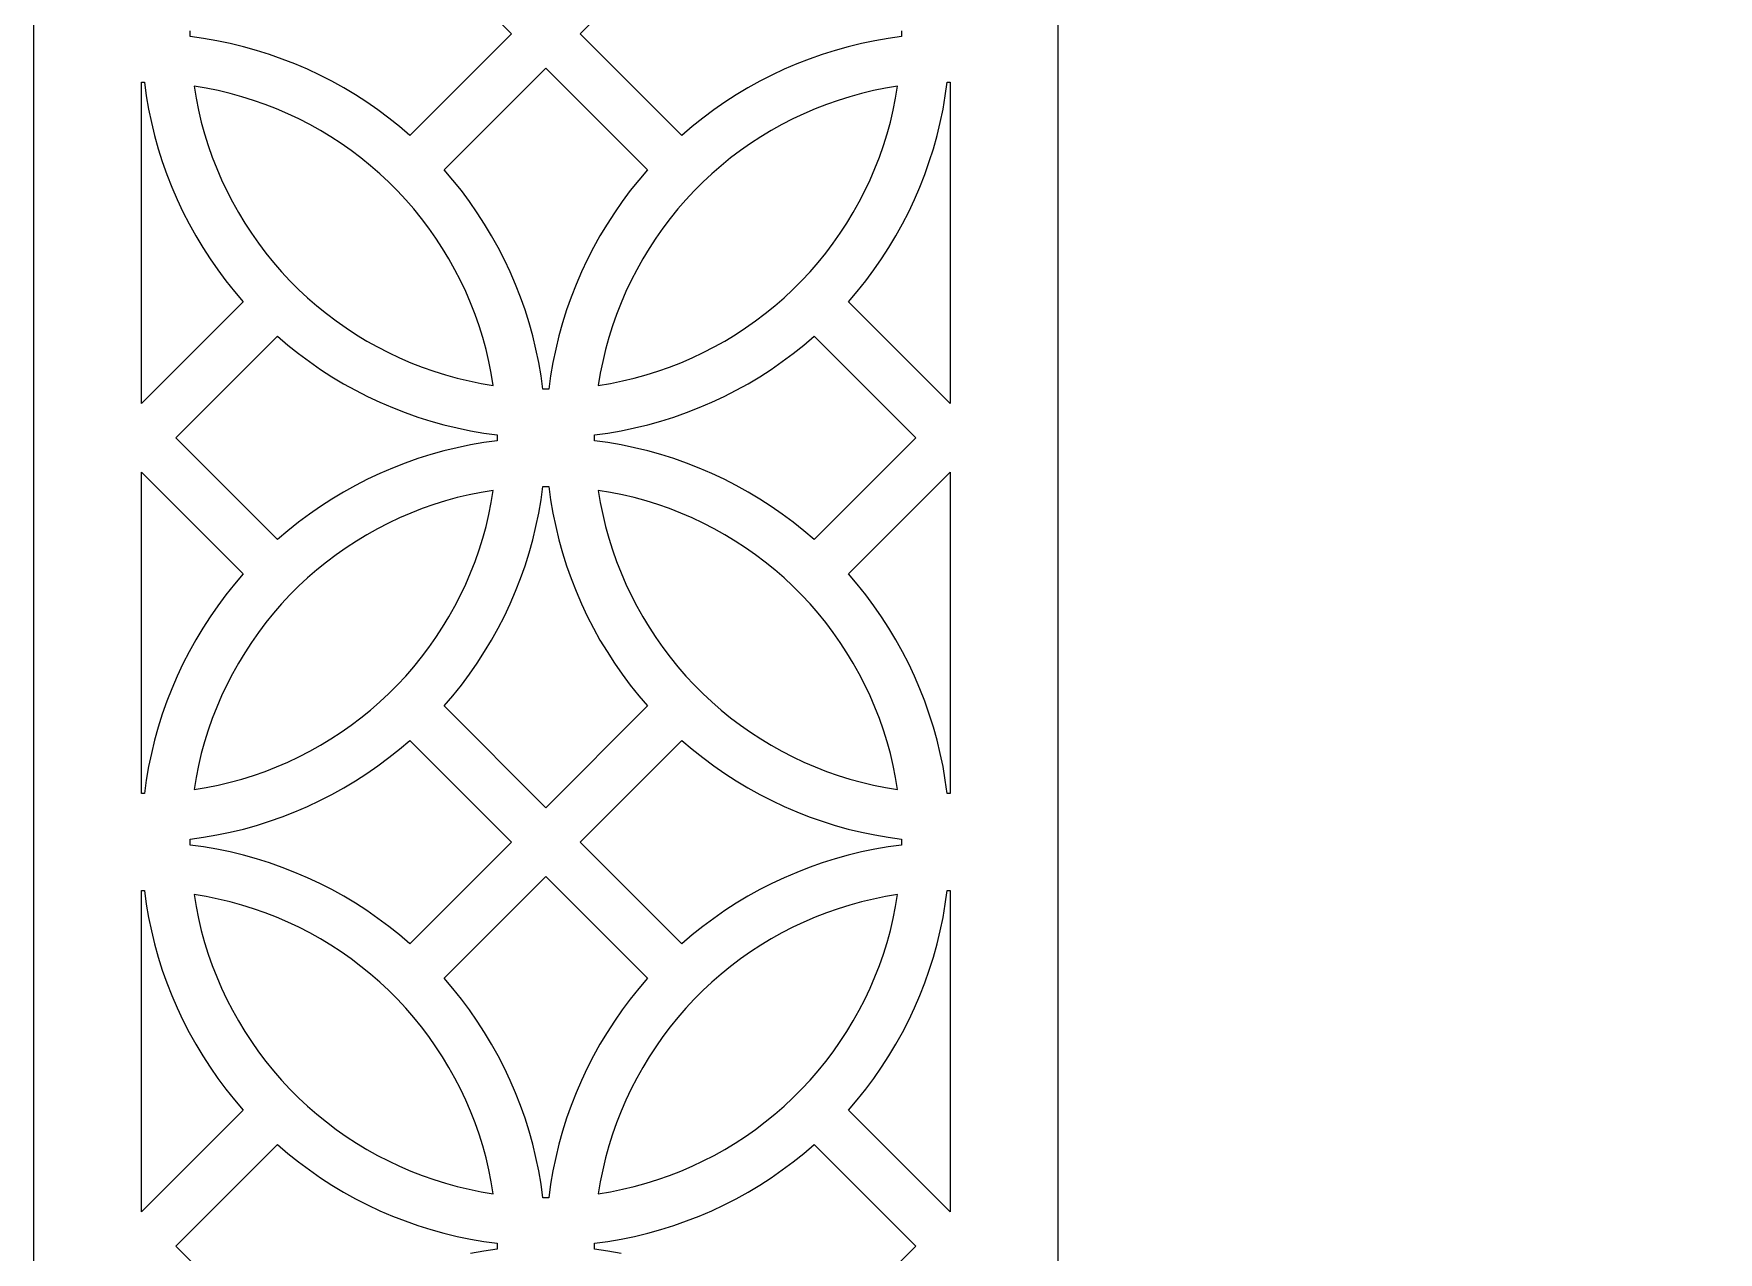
# Model space of a CAD drawing. Extents: x 0 to 625, y 0 to 1950.
# Drawn here: x 0 to 312.5, y 768.9 to 995 of the extents above; entities that cross this region are included whole.
import ezdxf

# ---------------------------------------------------------------- set-up
doc = ezdxf.new("R2010")
doc.units = 0
doc.layers.add('Default_Layer', color=1, linetype='CONTINUOUS')

msp = doc.modelspace()

# ---------------------------------------------------------------- linework, layer by layer
at = {"layer": 'Default_Layer'}
for points in [[(190, 1950), (190, 190), (625, 190), (625, 0), (0, 0), (0, 1950), (190, 1950)], [(113.88, 969.76), (112.24, 967.84), (110.66, 965.88), (109.16, 963.86), (107.72, 961.79), (106.35, 959.67), (105.05, 957.51), (103.83, 955.31), (102.68, 953.07), (101.61, 950.79), (100.61, 948.47), (99.7, 946.13), (98.86, 943.75), (98.1, 941.35), (97.42, 938.92), (96.83, 936.47), (96.32, 934), (95.89, 931.52), (95.54, 929.02), (94.46, 929.02), (94.11, 931.52), (93.68, 934), (93.17, 936.47), (92.58, 938.92), (91.9, 941.35), (91.14, 943.75), (90.31, 946.13), (89.39, 948.47), (88.39, 950.79), (87.32, 953.07), (86.17, 955.31), (84.95, 957.51), (83.65, 959.67), (82.28, 961.79), (80.85, 963.86), (79.34, 965.88), (77.76, 967.84), (76.12, 969.76), (95, 988.63), (113.88, 969.76)], [(20, 926.38), (20, 985.99), (20.54, 985.99), (20.89, 983.5), (21.32, 981.01), (21.83, 978.54), (22.42, 976.1), (23.1, 973.67), (23.86, 971.27), (24.69, 968.89), (25.61, 966.54), (26.61, 964.23), (27.68, 961.95), (28.83, 959.71), (30.05, 957.5), (31.35, 955.34), (32.72, 953.23), (34.15, 951.16), (35.66, 949.14), (37.24, 947.17), (38.88, 945.26), (20, 926.38)], [(85.26, 929.74), (84.89, 931.99), (84.44, 934.21), (83.91, 936.42), (83.31, 938.62), (82.63, 940.79), (81.88, 942.93), (81.05, 945.05), (80.15, 947.14), (79.18, 949.19), (78.14, 951.21), (77.03, 953.2), (75.86, 955.14), (74.61, 957.04), (73.3, 958.9), (71.93, 960.72), (70.5, 962.48), (69.01, 964.19), (67.46, 965.86), (65.85, 967.46), (64.19, 969.01), (62.47, 970.51), (60.71, 971.94), (58.9, 973.31), (57.04, 974.62), (55.13, 975.86), (53.19, 977.04), (51.21, 978.15), (49.18, 979.19), (47.13, 980.16), (45.04, 981.06), (42.92, 981.88), (40.78, 982.64), (38.61, 983.31), (36.42, 983.92), (34.21, 984.45), (31.98, 984.9), (29.74, 985.27), (30.11, 983.03), (30.56, 980.8), (31.09, 978.59), (31.69, 976.4), (32.37, 974.23), (33.12, 972.08), (33.95, 969.97), (34.85, 967.88), (35.82, 965.82), (36.86, 963.8), (37.97, 961.82), (39.15, 959.87), (40.39, 957.97), (41.7, 956.11), (43.07, 954.3), (44.5, 952.53), (45.99, 950.82), (47.54, 949.16), (49.15, 947.55), (50.81, 946), (52.53, 944.51), (54.29, 943.08), (56.11, 941.7), (57.96, 940.4), (59.87, 939.15), (61.81, 937.98), (63.8, 936.87), (65.82, 935.83), (67.87, 934.86), (69.96, 933.96), (72.08, 933.13), (74.22, 932.38), (76.39, 931.7), (78.58, 931.1), (80.79, 930.57), (83.02, 930.12), (85.26, 929.74)], [(29.74, 985.27), (30.11, 983.03), (30.56, 980.8), (31.09, 978.59), (31.69, 976.4), (32.37, 974.23), (33.12, 972.08), (33.95, 969.97), (34.85, 967.88), (35.82, 965.82), (36.86, 963.8), (37.97, 961.82), (39.15, 959.87), (40.39, 957.97), (41.7, 956.11), (43.07, 954.3), (44.5, 952.53), (45.99, 950.82), (47.54, 949.16), (49.15, 947.55), (50.81, 946), (52.53, 944.51), (54.29, 943.08), (56.11, 941.7), (57.96, 940.4), (59.87, 939.15), (61.81, 937.98), (63.8, 936.87), (65.82, 935.83), (67.87, 934.86), (69.96, 933.96), (72.08, 933.13), (74.22, 932.38), (76.39, 931.7), (78.58, 931.1), (80.79, 930.57), (83.02, 930.12), (85.26, 929.74), (84.89, 931.99), (84.44, 934.21), (83.91, 936.42), (83.31, 938.62), (82.63, 940.79), (81.88, 942.93), (81.05, 945.05), (80.15, 947.14), (79.18, 949.19), (78.14, 951.21), (77.03, 953.2), (75.86, 955.14), (74.61, 957.04), (73.3, 958.9), (71.93, 960.72), (70.5, 962.48), (69.01, 964.19), (67.46, 965.86), (65.85, 967.46), (64.19, 969.01), (62.47, 970.51), (60.71, 971.94), (58.9, 973.31), (57.04, 974.62), (55.13, 975.86), (53.19, 977.04), (51.21, 978.15), (49.18, 979.19), (47.13, 980.16), (45.04, 981.06), (42.92, 981.88), (40.78, 982.64), (38.61, 983.31), (36.42, 983.92), (34.21, 984.45), (31.98, 984.9), (29.74, 985.27)], [(160.26, 985.27), (158.02, 984.9), (155.79, 984.45), (153.58, 983.92), (151.39, 983.31), (149.22, 982.64), (147.08, 981.88), (144.96, 981.06), (142.87, 980.16), (140.82, 979.19), (138.8, 978.15), (136.81, 977.04), (134.87, 975.86), (132.96, 974.62), (131.11, 973.31), (129.29, 971.94), (127.53, 970.51), (125.81, 969.01), (124.15, 967.46), (122.55, 965.86), (120.99, 964.19), (119.5, 962.48), (118.07, 960.72), (116.7, 958.9), (115.39, 957.04), (114.15, 955.14), (112.97, 953.2), (111.86, 951.21), (110.82, 949.19), (109.85, 947.14), (108.95, 945.05), (108.12, 942.93), (107.37, 940.79), (106.69, 938.62), (106.09, 936.42), (105.56, 934.21), (105.11, 931.99), (104.74, 929.74), (106.98, 930.12), (109.21, 930.57), (111.42, 931.1), (113.61, 931.7), (115.78, 932.38), (117.92, 933.13), (120.04, 933.96), (122.13, 934.86), (124.18, 935.83), (126.21, 936.87), (128.19, 937.98), (130.13, 939.15), (132.04, 940.4), (133.9, 941.7), (135.71, 943.08), (137.47, 944.51), (139.19, 946), (140.85, 947.55), (142.46, 949.16), (144.01, 950.82), (145.5, 952.53), (146.93, 954.3), (148.3, 956.11), (149.61, 957.97), (150.86, 959.87), (152.03, 961.82), (153.14, 963.8), (154.18, 965.82), (155.15, 967.88), (156.05, 969.97), (156.88, 972.08), (157.63, 974.23), (158.31, 976.4), (158.91, 978.59), (159.44, 980.8), (159.89, 983.03), (160.26, 985.27)], [(104.74, 929.74), (106.98, 930.12), (109.21, 930.57), (111.42, 931.1), (113.61, 931.7), (115.78, 932.38), (117.92, 933.13), (120.04, 933.96), (122.13, 934.86), (124.18, 935.83), (126.21, 936.87), (128.19, 937.98), (130.13, 939.15), (132.04, 940.4), (133.9, 941.7), (135.71, 943.08), (137.47, 944.51), (139.19, 946), (140.85, 947.55), (142.46, 949.16), (144.01, 950.82), (145.5, 952.53), (146.93, 954.3), (148.3, 956.11), (149.61, 957.97), (150.86, 959.87), (152.03, 961.82), (153.14, 963.8), (154.18, 965.82), (155.15, 967.88), (156.05, 969.97), (156.88, 972.08), (157.63, 974.23), (158.31, 976.4), (158.91, 978.59), (159.44, 980.8), (159.89, 983.03), (160.26, 985.27), (158.02, 984.9), (155.79, 984.45), (153.58, 983.92), (151.39, 983.31), (149.22, 982.64), (147.08, 981.88), (144.96, 981.06), (142.87, 980.16), (140.82, 979.19), (138.8, 978.15), (136.81, 977.04), (134.87, 975.86), (132.96, 974.62), (131.11, 973.31), (129.29, 971.94), (127.53, 970.51), (125.81, 969.01), (124.15, 967.46), (122.55, 965.86), (120.99, 964.19), (119.5, 962.48), (118.07, 960.72), (116.7, 958.9), (115.39, 957.04), (114.15, 955.14), (112.97, 953.2), (111.86, 951.21), (110.82, 949.19), (109.85, 947.14), (108.95, 945.05), (108.12, 942.93), (107.37, 940.79), (106.69, 938.62), (106.09, 936.42), (105.56, 934.21), (105.11, 931.99), (104.74, 929.74)], [(170, 985.99), (170, 926.38), (151.13, 945.26), (152.76, 947.17), (154.34, 949.14), (155.85, 951.16), (157.29, 953.23), (158.65, 955.34), (159.95, 957.5), (161.17, 959.71), (162.32, 961.95), (163.39, 964.23), (164.39, 966.54), (165.31, 968.89), (166.14, 971.27), (166.9, 973.67), (167.58, 976.1), (168.17, 978.54), (168.68, 981.01), (169.11, 983.5), (169.46, 985.99), (170, 985.99)], [(45.25, 901.13), (26.37, 920.01), (45.25, 938.88), (47.16, 937.24), (49.13, 935.67), (51.15, 934.16), (53.22, 932.72), (55.33, 931.36), (57.49, 930.06), (59.7, 928.84), (61.94, 927.69), (64.22, 926.61), (66.54, 925.62), (68.88, 924.7), (71.26, 923.86), (73.66, 923.11), (76.09, 922.43), (78.54, 921.84), (81, 921.32), (83.49, 920.9), (85.98, 920.55), (85.99, 920.01), (85.98, 919.46), (83.49, 919.12), (81, 918.69), (78.54, 918.18), (76.09, 917.58), (73.66, 916.91), (71.26, 916.15), (68.88, 915.31), (66.54, 914.4), (64.22, 913.4), (61.94, 912.33), (59.7, 911.18), (57.49, 909.96), (55.33, 908.66), (53.22, 907.29), (51.15, 905.85), (49.13, 904.35), (47.16, 902.77), (45.25, 901.13)], [(144.75, 938.88), (163.63, 920.01), (144.75, 901.13), (142.84, 902.77), (140.87, 904.35), (138.85, 905.85), (136.78, 907.29), (134.67, 908.66), (132.51, 909.96), (130.3, 911.18), (128.06, 912.33), (125.78, 913.4), (123.47, 914.4), (121.12, 915.31), (118.74, 916.15), (116.34, 916.91), (113.91, 917.58), (111.46, 918.18), (109, 918.69), (106.51, 919.12), (104.02, 919.46), (104.02, 920.01), (104.02, 920.55), (106.51, 920.9), (109, 921.32), (111.46, 921.84), (113.91, 922.43), (116.34, 923.11), (118.74, 923.86), (121.12, 924.7), (123.47, 925.62), (125.78, 926.61), (128.06, 927.69), (130.3, 928.84), (132.51, 930.06), (134.67, 931.36), (136.78, 932.72), (138.85, 934.16), (140.87, 935.67), (142.84, 937.24), (144.75, 938.88)], [(20, 854.02), (20, 913.63), (38.88, 894.76), (37.24, 892.84), (35.66, 890.88), (34.15, 888.86), (32.72, 886.79), (31.35, 884.67), (30.05, 882.51), (28.83, 880.31), (27.68, 878.07), (26.61, 875.79), (25.61, 873.47), (24.69, 871.13), (23.86, 868.75), (23.1, 866.35), (22.42, 863.92), (21.83, 861.47), (21.32, 859), (20.89, 856.52), (20.54, 854.02), (20, 854.02)], [(170, 913.63), (170, 854.02), (169.46, 854.02), (169.11, 856.52), (168.68, 859), (168.17, 861.47), (167.58, 863.92), (166.9, 866.35), (166.14, 868.75), (165.31, 871.13), (164.39, 873.47), (163.39, 875.79), (162.32, 878.07), (161.17, 880.31), (159.95, 882.51), (158.65, 884.67), (157.29, 886.79), (155.85, 888.86), (154.34, 890.88), (152.76, 892.84), (151.13, 894.76), (170, 913.63)], [(29.74, 854.74), (31.98, 855.12), (34.21, 855.57), (36.42, 856.1), (38.61, 856.7), (40.78, 857.38), (42.92, 858.13), (45.04, 858.96), (47.13, 859.86), (49.18, 860.83), (51.21, 861.87), (53.19, 862.98), (55.13, 864.15), (57.04, 865.4), (58.9, 866.7), (60.71, 868.07), (62.47, 869.51), (64.19, 871), (65.85, 872.55), (67.46, 874.16), (69.01, 875.82), (70.5, 877.53), (71.93, 879.3), (73.3, 881.11), (74.61, 882.97), (75.86, 884.87), (77.03, 886.82), (78.14, 888.8), (79.18, 890.82), (80.15, 892.88), (81.05, 894.97), (81.88, 897.08), (82.63, 899.23), (83.31, 901.4), (83.91, 903.59), (84.44, 905.8), (84.89, 908.03), (85.26, 910.27), (83.02, 909.9), (80.79, 909.45), (78.58, 908.92), (76.39, 908.31), (74.22, 907.64), (72.08, 906.88), (69.96, 906.06), (67.87, 905.16), (65.82, 904.19), (63.8, 903.15), (61.81, 902.04), (59.87, 900.86), (57.96, 899.62), (56.11, 898.31), (54.29, 896.94), (52.53, 895.51), (50.81, 894.01), (49.15, 892.46), (47.54, 890.86), (45.99, 889.19), (44.5, 887.48), (43.07, 885.72), (41.7, 883.9), (40.39, 882.04), (39.15, 880.14), (37.97, 878.2), (36.86, 876.21), (35.82, 874.19), (34.85, 872.14), (33.95, 870.05), (33.12, 867.93), (32.37, 865.79), (31.69, 863.62), (31.09, 861.42), (30.56, 859.21), (30.11, 856.99), (29.74, 854.74)], [(85.26, 910.27), (83.02, 909.9), (80.79, 909.45), (78.58, 908.92), (76.39, 908.31), (74.22, 907.64), (72.08, 906.88), (69.96, 906.06), (67.87, 905.16), (65.82, 904.19), (63.8, 903.15), (61.81, 902.04), (59.87, 900.86), (57.96, 899.62), (56.11, 898.31), (54.29, 896.94), (52.53, 895.51), (50.81, 894.01), (49.15, 892.46), (47.54, 890.86), (45.99, 889.19), (44.5, 887.48), (43.07, 885.72), (41.7, 883.9), (40.39, 882.04), (39.15, 880.14), (37.97, 878.2), (36.86, 876.21), (35.82, 874.19), (34.85, 872.14), (33.95, 870.05), (33.12, 867.93), (32.37, 865.79), (31.69, 863.62), (31.09, 861.42), (30.56, 859.21), (30.11, 856.99), (29.74, 854.74), (31.98, 855.12), (34.21, 855.57), (36.42, 856.1), (38.61, 856.7), (40.78, 857.38), (42.92, 858.13), (45.04, 858.96), (47.13, 859.86), (49.18, 860.83), (51.21, 861.87), (53.19, 862.98), (55.13, 864.15), (57.04, 865.4), (58.9, 866.7), (60.71, 868.07), (62.47, 869.51), (64.19, 871), (65.85, 872.55), (67.46, 874.16), (69.01, 875.82), (70.5, 877.53), (71.93, 879.3), (73.3, 881.11), (74.61, 882.97), (75.86, 884.87), (77.03, 886.82), (78.14, 888.8), (79.18, 890.82), (80.15, 892.88), (81.05, 894.97), (81.88, 897.08), (82.63, 899.23), (83.31, 901.4), (83.91, 903.59), (84.44, 905.8), (84.89, 908.03), (85.26, 910.27)], [(113.88, 870.26), (95, 851.38), (76.12, 870.26), (77.76, 872.17), (79.34, 874.14), (80.85, 876.16), (82.28, 878.23), (83.65, 880.34), (84.95, 882.5), (86.17, 884.7), (87.32, 886.95), (88.39, 889.23), (89.39, 891.54), (90.31, 893.89), (91.14, 896.27), (91.9, 898.67), (92.58, 901.1), (93.17, 903.54), (93.68, 906.01), (94.11, 908.49), (94.46, 910.99), (95.54, 910.99), (95.89, 908.49), (96.32, 906.01), (96.83, 903.54), (97.42, 901.1), (98.1, 898.67), (98.86, 896.27), (99.7, 893.89), (100.61, 891.54), (101.61, 889.23), (102.68, 886.95), (103.83, 884.7), (105.05, 882.5), (106.35, 880.34), (107.72, 878.23), (109.16, 876.16), (110.66, 874.14), (112.24, 872.17), (113.88, 870.26)], [(104.74, 910.27), (105.11, 908.03), (105.56, 905.8), (106.09, 903.59), (106.69, 901.4), (107.37, 899.23), (108.12, 897.08), (108.95, 894.97), (109.85, 892.88), (110.82, 890.82), (111.86, 888.8), (112.97, 886.82), (114.15, 884.87), (115.39, 882.97), (116.7, 881.11), (118.07, 879.3), (119.5, 877.53), (120.99, 875.82), (122.55, 874.16), (124.15, 872.55), (125.81, 871), (127.53, 869.51), (129.29, 868.07), (131.11, 866.7), (132.96, 865.4), (134.87, 864.15), (136.81, 862.98), (138.8, 861.87), (140.82, 860.83), (142.87, 859.86), (144.96, 858.96), (147.08, 858.13), (149.22, 857.38), (151.39, 856.7), (153.58, 856.1), (155.79, 855.57), (158.02, 855.12), (160.26, 854.74), (159.89, 856.99), (159.44, 859.21), (158.91, 861.42), (158.31, 863.62), (157.63, 865.79), (156.88, 867.93), (156.05, 870.05), (155.15, 872.14), (154.18, 874.19), (153.14, 876.21), (152.03, 878.2), (150.86, 880.14), (149.61, 882.04), (148.3, 883.9), (146.93, 885.72), (145.5, 887.48), (144.01, 889.19), (142.46, 890.86), (140.85, 892.46), (139.19, 894.01), (137.47, 895.51), (135.71, 896.94), (133.9, 898.31), (132.04, 899.62), (130.13, 900.86), (128.19, 902.04), (126.21, 903.15), (124.18, 904.19), (122.13, 905.16), (120.04, 906.06), (117.92, 906.88), (115.78, 907.64), (113.61, 908.31), (111.42, 908.92), (109.21, 909.45), (106.98, 909.9), (104.74, 910.27)], [(160.26, 854.74), (159.89, 856.99), (159.44, 859.21), (158.91, 861.42), (158.31, 863.62), (157.63, 865.79), (156.88, 867.93), (156.05, 870.05), (155.15, 872.14), (154.18, 874.19), (153.14, 876.21), (152.03, 878.2), (150.86, 880.14), (149.61, 882.04), (148.3, 883.9), (146.93, 885.72), (145.5, 887.48), (144.01, 889.19), (142.46, 890.86), (140.85, 892.46), (139.19, 894.01), (137.47, 895.51), (135.71, 896.94), (133.9, 898.31), (132.04, 899.62), (130.13, 900.86), (128.19, 902.04), (126.21, 903.15), (124.18, 904.19), (122.13, 905.16), (120.04, 906.06), (117.92, 906.88), (115.78, 907.64), (113.61, 908.31), (111.42, 908.92), (109.21, 909.45), (106.98, 909.9), (104.74, 910.27), (105.11, 908.03), (105.56, 905.8), (106.09, 903.59), (106.69, 901.4), (107.37, 899.23), (108.12, 897.08), (108.95, 894.97), (109.85, 892.88), (110.82, 890.82), (111.86, 888.8), (112.97, 886.82), (114.15, 884.87), (115.39, 882.97), (116.7, 881.11), (118.07, 879.3), (119.5, 877.53), (120.99, 875.82), (122.55, 874.16), (124.15, 872.55), (125.81, 871), (127.53, 869.51), (129.29, 868.07), (131.11, 866.7), (132.96, 865.4), (134.87, 864.15), (136.81, 862.98), (138.8, 861.87), (140.82, 860.83), (142.87, 859.86), (144.96, 858.96), (147.08, 858.13), (149.22, 857.38), (151.39, 856.7), (153.58, 856.1), (155.79, 855.57), (158.02, 855.12), (160.26, 854.74)], [(69.75, 826.13), (67.84, 827.77), (65.87, 829.34), (63.85, 830.85), (61.78, 832.29), (59.67, 833.66), (57.51, 834.96), (55.3, 836.18), (53.06, 837.33), (50.78, 838.4), (48.47, 839.39), (46.12, 840.31), (43.74, 841.15), (41.34, 841.91), (38.91, 842.58), (36.46, 843.18), (34, 843.69), (31.51, 844.12), (29.02, 844.46), (29.02, 845.55), (31.51, 845.9), (34, 846.32), (36.46, 846.84), (38.91, 847.43), (41.34, 848.11), (43.74, 848.86), (46.12, 849.7), (48.47, 850.62), (50.78, 851.61), (53.06, 852.69), (55.3, 853.83), (57.51, 855.06), (59.67, 856.35), (61.78, 857.72), (63.85, 859.16), (65.87, 860.67), (67.84, 862.24), (69.75, 863.88), (88.63, 845.01), (69.75, 826.13)], [(120.25, 826.13), (101.37, 845.01), (120.25, 863.88), (122.16, 862.24), (124.13, 860.67), (126.15, 859.16), (128.22, 857.72), (130.33, 856.35), (132.5, 855.06), (134.7, 853.83), (136.94, 852.69), (139.22, 851.61), (141.54, 850.62), (143.88, 849.7), (146.26, 848.86), (148.66, 848.11), (151.09, 847.43), (153.54, 846.84), (156.01, 846.32), (158.49, 845.9), (160.98, 845.55), (160.98, 844.46), (158.49, 844.12), (156.01, 843.69), (153.54, 843.18), (151.09, 842.58), (148.66, 841.91), (146.26, 841.15), (143.88, 840.31), (141.54, 839.39), (139.22, 838.4), (136.94, 837.33), (134.7, 836.18), (132.5, 834.96), (130.33, 833.66), (128.22, 832.29), (126.15, 830.85), (124.13, 829.34), (122.16, 827.77), (120.25, 826.13)], [(113.88, 819.76), (112.24, 817.84), (110.66, 815.88), (109.16, 813.86), (107.72, 811.79), (106.35, 809.67), (105.05, 807.51), (103.83, 805.31), (102.68, 803.07), (101.61, 800.79), (100.61, 798.47), (99.7, 796.12), (98.86, 793.75), (98.1, 791.34), (97.42, 788.92), (96.83, 786.47), (96.32, 784), (95.89, 781.52), (95.54, 779.02), (94.46, 779.02), (94.11, 781.52), (93.68, 784), (93.17, 786.47), (92.58, 788.92), (91.9, 791.34), (91.14, 793.75), (90.31, 796.12), (89.39, 798.47), (88.39, 800.79), (87.32, 803.07), (86.17, 805.31), (84.95, 807.51), (83.65, 809.67), (82.28, 811.79), (80.85, 813.86), (79.34, 815.88), (77.76, 817.84), (76.12, 819.76), (95, 838.63), (113.88, 819.76)], [(20, 776.38), (20, 835.99), (20.54, 835.99), (20.89, 833.49), (21.32, 831.01), (21.83, 828.54), (22.42, 826.1), (23.1, 823.67), (23.86, 821.26), (24.69, 818.89), (25.61, 816.54), (26.61, 814.23), (27.68, 811.95), (28.83, 809.7), (30.05, 807.5), (31.35, 805.34), (32.72, 803.22), (34.15, 801.16), (35.66, 799.14), (37.24, 797.17), (38.88, 795.26), (20, 776.38)], [(85.26, 779.74), (84.89, 781.98), (84.44, 784.21), (83.91, 786.42), (83.31, 788.62), (82.63, 790.78), (81.88, 792.93), (81.05, 795.05), (80.15, 797.13), (79.18, 799.19), (78.14, 801.21), (77.03, 803.2), (75.86, 805.14), (74.61, 807.04), (73.3, 808.9), (71.93, 810.71), (70.5, 812.48), (69.01, 814.19), (67.46, 815.85), (65.85, 817.46), (64.19, 819.01), (62.47, 820.51), (60.71, 821.94), (58.9, 823.31), (57.04, 824.62), (55.13, 825.86), (53.19, 827.04), (51.21, 828.15), (49.18, 829.19), (47.13, 830.16), (45.04, 831.06), (42.92, 831.88), (40.78, 832.64), (38.61, 833.31), (36.42, 833.92), (34.21, 834.44), (31.98, 834.9), (29.74, 835.27), (30.11, 833.03), (30.56, 830.8), (31.09, 828.59), (31.69, 826.4), (32.37, 824.23), (33.12, 822.08), (33.95, 819.97), (34.85, 817.88), (35.82, 815.82), (36.86, 813.8), (37.97, 811.82), (39.15, 809.87), (40.39, 807.97), (41.7, 806.11), (43.07, 804.3), (44.5, 802.53), (45.99, 800.82), (47.54, 799.16), (49.15, 797.55), (50.81, 796), (52.53, 794.51), (54.29, 793.07), (56.11, 791.7), (57.96, 790.39), (59.87, 789.15), (61.81, 787.97), (63.8, 786.87), (65.82, 785.83), (67.87, 784.86), (69.96, 783.96), (72.08, 783.13), (74.22, 782.38), (76.39, 781.7), (78.58, 781.1), (80.79, 780.57), (83.02, 780.12), (85.26, 779.74)], [(29.74, 835.27), (30.11, 833.03), (30.56, 830.8), (31.09, 828.59), (31.69, 826.4), (32.37, 824.23), (33.12, 822.08), (33.95, 819.97), (34.85, 817.88), (35.82, 815.82), (36.86, 813.8), (37.97, 811.82), (39.15, 809.87), (40.39, 807.97), (41.7, 806.11), (43.07, 804.3), (44.5, 802.53), (45.99, 800.82), (47.54, 799.16), (49.15, 797.55), (50.81, 796), (52.53, 794.51), (54.29, 793.07), (56.11, 791.7), (57.96, 790.39), (59.87, 789.15), (61.81, 787.97), (63.8, 786.87), (65.82, 785.83), (67.87, 784.86), (69.96, 783.96), (72.08, 783.13), (74.22, 782.38), (76.39, 781.7), (78.58, 781.1), (80.79, 780.57), (83.02, 780.12), (85.26, 779.74), (84.89, 781.98), (84.44, 784.21), (83.91, 786.42), (83.31, 788.62), (82.63, 790.78), (81.88, 792.93), (81.05, 795.05), (80.15, 797.13), (79.18, 799.19), (78.14, 801.21), (77.03, 803.2), (75.86, 805.14), (74.61, 807.04), (73.3, 808.9), (71.93, 810.71), (70.5, 812.48), (69.01, 814.19), (67.46, 815.85), (65.85, 817.46), (64.19, 819.01), (62.47, 820.51), (60.71, 821.94), (58.9, 823.31), (57.04, 824.62), (55.13, 825.86), (53.19, 827.04), (51.21, 828.15), (49.18, 829.19), (47.13, 830.16), (45.04, 831.06), (42.92, 831.88), (40.78, 832.64), (38.61, 833.31), (36.42, 833.92), (34.21, 834.44), (31.98, 834.9), (29.74, 835.27)], [(160.26, 835.27), (158.02, 834.9), (155.79, 834.44), (153.58, 833.92), (151.39, 833.31), (149.22, 832.64), (147.08, 831.88), (144.96, 831.06), (142.87, 830.16), (140.82, 829.19), (138.8, 828.15), (136.81, 827.04), (134.87, 825.86), (132.96, 824.62), (131.11, 823.31), (129.29, 821.94), (127.53, 820.51), (125.81, 819.01), (124.15, 817.46), (122.55, 815.85), (120.99, 814.19), (119.5, 812.48), (118.07, 810.71), (116.7, 808.9), (115.39, 807.04), (114.15, 805.14), (112.97, 803.2), (111.86, 801.21), (110.82, 799.19), (109.85, 797.13), (108.95, 795.05), (108.12, 792.93), (107.37, 790.78), (106.69, 788.62), (106.09, 786.42), (105.56, 784.21), (105.11, 781.98), (104.74, 779.74), (106.98, 780.12), (109.21, 780.57), (111.42, 781.1), (113.61, 781.7), (115.78, 782.38), (117.92, 783.13), (120.04, 783.96), (122.13, 784.86), (124.18, 785.83), (126.21, 786.87), (128.19, 787.97), (130.13, 789.15), (132.04, 790.39), (133.9, 791.7), (135.71, 793.07), (137.47, 794.51), (139.19, 796), (140.85, 797.55), (142.46, 799.16), (144.01, 800.82), (145.5, 802.53), (146.93, 804.3), (148.3, 806.11), (149.61, 807.97), (150.86, 809.87), (152.03, 811.82), (153.14, 813.8), (154.18, 815.82), (155.15, 817.88), (156.05, 819.97), (156.88, 822.08), (157.63, 824.23), (158.31, 826.4), (158.91, 828.59), (159.44, 830.8), (159.89, 833.03), (160.26, 835.27)], [(104.74, 779.74), (106.98, 780.12), (109.21, 780.57), (111.42, 781.1), (113.61, 781.7), (115.78, 782.38), (117.92, 783.13), (120.04, 783.96), (122.13, 784.86), (124.18, 785.83), (126.21, 786.87), (128.19, 787.97), (130.13, 789.15), (132.04, 790.39), (133.9, 791.7), (135.71, 793.07), (137.47, 794.51), (139.19, 796), (140.85, 797.55), (142.46, 799.16), (144.01, 800.82), (145.5, 802.53), (146.93, 804.3), (148.3, 806.11), (149.61, 807.97), (150.86, 809.87), (152.03, 811.82), (153.14, 813.8), (154.18, 815.82), (155.15, 817.88), (156.05, 819.97), (156.88, 822.08), (157.63, 824.23), (158.31, 826.4), (158.91, 828.59), (159.44, 830.8), (159.89, 833.03), (160.26, 835.27), (158.02, 834.9), (155.79, 834.44), (153.58, 833.92), (151.39, 833.31), (149.22, 832.64), (147.08, 831.88), (144.96, 831.06), (142.87, 830.16), (140.82, 829.19), (138.8, 828.15), (136.81, 827.04), (134.87, 825.86), (132.96, 824.62), (131.11, 823.31), (129.29, 821.94), (127.53, 820.51), (125.81, 819.01), (124.15, 817.46), (122.55, 815.85), (120.99, 814.19), (119.5, 812.48), (118.07, 810.71), (116.7, 808.9), (115.39, 807.04), (114.15, 805.14), (112.97, 803.2), (111.86, 801.21), (110.82, 799.19), (109.85, 797.13), (108.95, 795.05), (108.12, 792.93), (107.37, 790.78), (106.69, 788.62), (106.09, 786.42), (105.56, 784.21), (105.11, 781.98), (104.74, 779.74)], [(170, 835.99), (170, 776.38), (151.13, 795.26), (152.76, 797.17), (154.34, 799.14), (155.85, 801.16), (157.29, 803.22), (158.65, 805.34), (159.95, 807.5), (161.17, 809.7), (162.32, 811.95), (163.39, 814.23), (164.39, 816.54), (165.31, 818.89), (166.14, 821.26), (166.9, 823.67), (167.58, 826.1), (168.17, 828.54), (168.68, 831.01), (169.11, 833.49), (169.46, 835.99), (170, 835.99)]]:
    msp.add_lwpolyline(points, close=True, dxfattribs=at)
for points in [[(69.75, 1013.88), (88.63, 995.01), (69.75, 976.13), (69.75, 976.13), (67.84, 977.77), (65.87, 979.35), (63.85, 980.85), (61.78, 982.29), (59.67, 983.66), (57.51, 984.96), (55.3, 986.18), (53.06, 987.33), (50.78, 988.4), (48.47, 989.4), (46.12, 990.31), (43.74, 991.15), (41.34, 991.91), (38.91, 992.58), (36.46, 993.18), (34, 993.69), (31.51, 994.12), (29.02, 994.46), (29.02, 995.55)], [(160.98, 995.55), (160.98, 994.46), (158.49, 994.12), (156.01, 993.69), (153.54, 993.18), (151.09, 992.58), (148.66, 991.91), (146.26, 991.15), (143.88, 990.31), (141.54, 989.4), (139.22, 988.4), (136.94, 987.33), (134.7, 986.18), (132.5, 984.96), (130.33, 983.66), (128.22, 982.29), (126.15, 980.85), (124.13, 979.35), (122.16, 977.77), (120.25, 976.13), (120.25, 976.13), (101.37, 995.01), (120.25, 1013.88)], [(45.25, 751.13), (26.37, 770.01), (45.25, 788.88), (47.16, 787.24), (49.13, 785.67), (51.15, 784.16), (53.22, 782.72), (55.33, 781.35), (57.49, 780.06), (59.7, 778.83), (61.94, 777.69), (64.22, 776.61), (66.54, 775.62), (68.88, 774.7), (71.26, 773.86), (73.66, 773.11), (76.09, 772.43), (78.54, 771.84), (81, 771.32), (83.49, 770.89), (85.98, 770.55), (85.99, 770.01), (85.98, 769.46), (83.49, 769.12), (81, 768.69)], [(109, 768.69), (106.51, 769.12), (104.02, 769.46), (104.02, 770.01), (104.02, 770.55), (106.51, 770.89), (109, 771.32), (111.46, 771.84), (113.91, 772.43), (116.34, 773.11), (118.74, 773.86), (121.12, 774.7), (123.47, 775.62), (125.78, 776.61), (128.06, 777.69), (130.3, 778.83), (132.51, 780.06), (134.67, 781.35), (136.78, 782.72), (138.85, 784.16), (140.87, 785.67), (142.84, 787.24), (144.75, 788.88), (144.75, 788.88), (163.63, 770.01), (144.75, 751.13)]]:
    msp.add_lwpolyline(points, dxfattribs=at)

doc.saveas('drawing.dxf')
